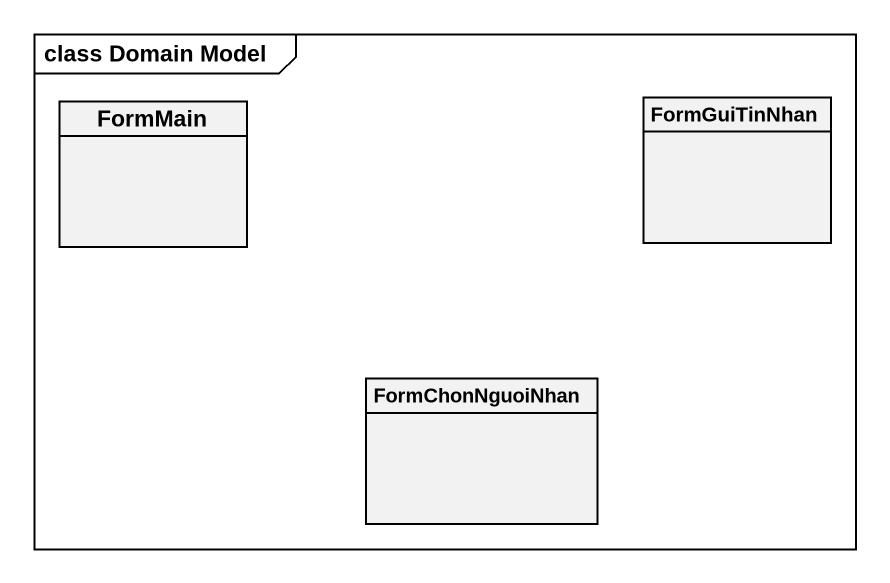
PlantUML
@startuml
mainframe class Domain Model
hide circle
hide empty members
class FormMain
class FormGuiTinNhan
class FormChonNguoiNhan
@enduml
